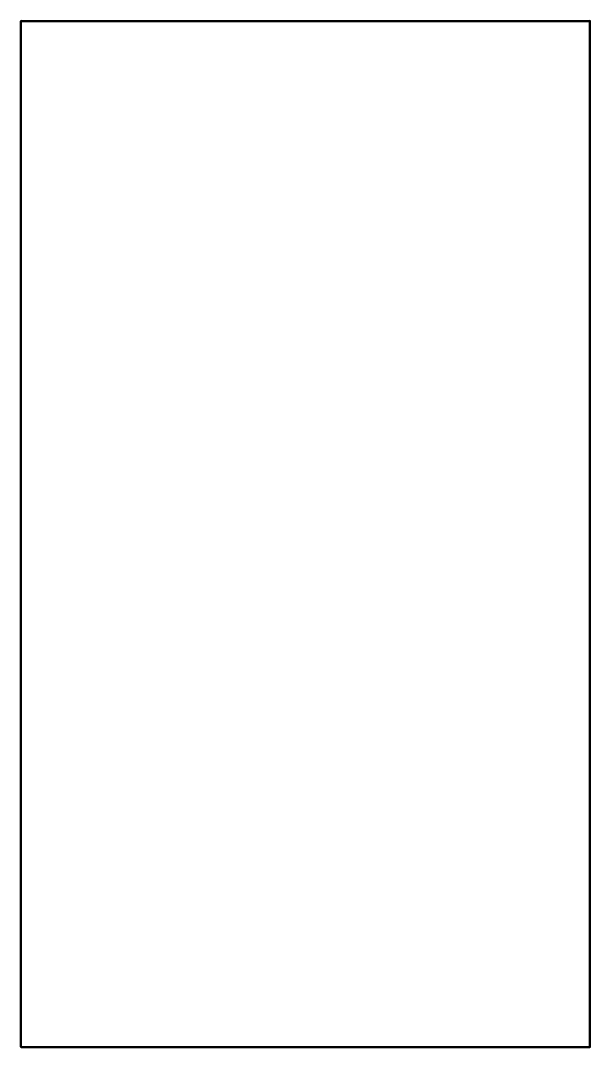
# Model space of a CAD drawing. Extents: x 111 to 169, y -198 to -93.
import ezdxf

# ---------------------------------------------------------------- set-up
doc = ezdxf.new("R2010")
doc.units = 0
doc.header["$MEASUREMENT"] = 0
doc.layers.add('BLACK', color=7, linetype='CONTINUOUS')

msp = doc.modelspace()

# ---------------------------------------------------------------- linework, layer by layer
at = {"layer": 'Black'}
for p, q in [((110.95, -197), (110.95, -93)), ((111, -92.95), (140, -92.95)), ((111, -93.05), (140, -93.05)), ((111.05, -197), (111.05, -93)), ((140, -92.95), (169, -92.95)), ((140, -93.05), (169, -93.05)), ((168.95, -197), (168.95, -93)), ((169.05, -197), (169.05, -93)), ((110.95, -197.5), (110.95, -197)), ((111, -197.45), (169, -197.45)), ((111, -197.55), (169, -197.55)), ((111.05, -197.5), (111.05, -197)), ((168.95, -197.5), (168.95, -197)), ((169.05, -197.5), (169.05, -197))]:
    msp.add_line(p, q, dxfattribs=at)
for centre, start, end in [((111, -93), 90, 270), ((111, -93), 360, 540), ((140, -93), 90, 270), ((140, -93), 270, 450), ((169, -93), 360, 540), ((169, -93), 270, 450), ((111, -197), 360, 540), ((111, -197), 180, 360), ((111, -197.5), 90, 270), ((111, -197.5), 180, 360), ((169, -197), 360, 540), ((169, -197), 180, 360), ((169, -197.5), 180, 360), ((169, -197.5), 270, 450)]:
    msp.add_arc(centre, 0.05, start, end, dxfattribs=at)

doc.saveas('drawing.dxf')
